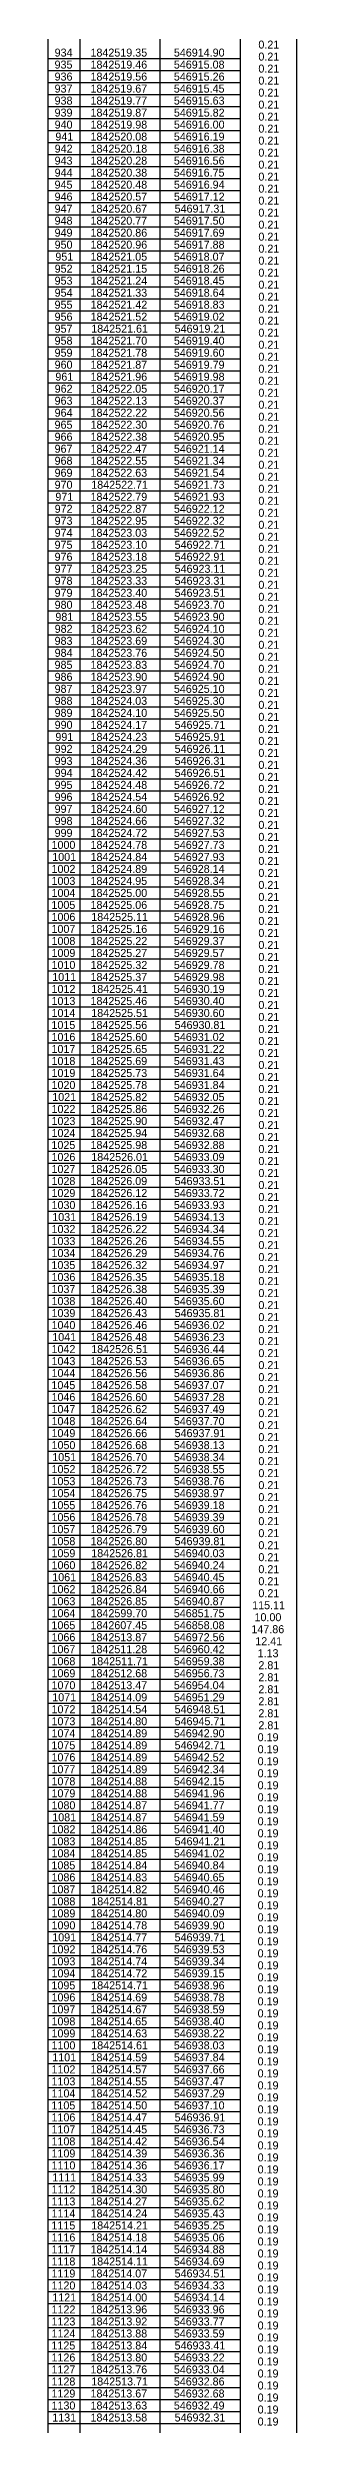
# Model space of a CAD drawing. Extents: x 542197 to 550482, y 1822129 to 1845893.
# Drawn here: x 550405 to 550482, y 1835499 to 1836241 of the extents above; entities that cross this region are included whole.
import ezdxf

# ---------------------------------------------------------------- set-up
doc = ezdxf.new("R2010")
doc.units = 0
doc.layers.add('Level 63', color=7, linetype='Continuous')

msp = doc.modelspace()

# ---------------------------------------------------------------- linework, layer by layer
at = {"layer": 'Level 63'}
for p, q in [((550404.92, 1839752.03), (550404.92, 1823712.98)), ((550482.42, 1839752.03), (550482.42, 1823712.98)), ((550414.92, 1839748.08), (550414.92, 1823712.98)), ((550439.92, 1839744.23), (550439.92, 1823712.98)), ((550464.92, 1839748.08), (550464.92, 1823712.98)), ((550404.92, 1836237.98), (550464.92, 1836237.98)), ((550404.92, 1836234.23), (550464.92, 1836234.23)), ((550404.92, 1836230.48), (550464.92, 1836230.48)), ((550404.92, 1836226.73), (550464.92, 1836226.73)), ((550404.92, 1836222.98), (550464.92, 1836222.98)), ((550404.92, 1836219.23), (550464.92, 1836219.23)), ((550404.92, 1836215.48), (550464.92, 1836215.48)), ((550404.92, 1836211.73), (550464.92, 1836211.73)), ((550404.92, 1836207.98), (550464.92, 1836207.98)), ((550404.92, 1836204.23), (550464.92, 1836204.23)), ((550404.92, 1836200.48), (550464.92, 1836200.48)), ((550404.92, 1836196.73), (550464.92, 1836196.73)), ((550404.92, 1836192.98), (550464.92, 1836192.98)), ((550404.92, 1836189.23), (550464.92, 1836189.23)), ((550404.92, 1836185.48), (550464.92, 1836185.48)), ((550404.92, 1836181.73), (550464.92, 1836181.73)), ((550404.92, 1836177.98), (550464.92, 1836177.98)), ((550404.92, 1836174.23), (550464.92, 1836174.23)), ((550404.92, 1836170.48), (550464.92, 1836170.48)), ((550404.92, 1836166.73), (550464.92, 1836166.73)), ((550404.92, 1836162.98), (550464.92, 1836162.98)), ((550404.92, 1836159.23), (550464.92, 1836159.23)), ((550404.92, 1836155.48), (550464.92, 1836155.48)), ((550404.92, 1836151.73), (550464.92, 1836151.73)), ((550404.92, 1836147.98), (550464.92, 1836147.98)), ((550404.92, 1836144.23), (550464.92, 1836144.23)), ((550404.92, 1836140.48), (550464.92, 1836140.48)), ((550404.92, 1836136.73), (550464.92, 1836136.73)), ((550404.92, 1836132.98), (550464.92, 1836132.98)), ((550404.92, 1836129.23), (550464.92, 1836129.23)), ((550404.92, 1836125.48), (550464.92, 1836125.48)), ((550404.92, 1836121.73), (550464.92, 1836121.73)), ((550404.92, 1836117.98), (550464.92, 1836117.98)), ((550404.92, 1836114.23), (550464.92, 1836114.23)), ((550404.92, 1836110.48), (550464.92, 1836110.48)), ((550404.92, 1836106.73), (550464.92, 1836106.73)), ((550404.92, 1836102.98), (550464.92, 1836102.98)), ((550404.92, 1836099.23), (550464.92, 1836099.23)), ((550404.92, 1836095.48), (550464.92, 1836095.48)), ((550404.92, 1836091.73), (550464.92, 1836091.73)), ((550404.92, 1836087.98), (550464.92, 1836087.98)), ((550404.92, 1836084.23), (550464.92, 1836084.23)), ((550404.92, 1836080.48), (550464.92, 1836080.48)), ((550404.92, 1836076.73), (550464.92, 1836076.73)), ((550404.92, 1836072.98), (550464.92, 1836072.98)), ((550404.92, 1836069.23), (550464.92, 1836069.23)), ((550404.92, 1836065.48), (550464.92, 1836065.48)), ((550404.92, 1836061.73), (550464.92, 1836061.73)), ((550404.92, 1836057.98), (550464.92, 1836057.98)), ((550404.92, 1836054.23), (550464.92, 1836054.23)), ((550404.92, 1836050.48), (550464.92, 1836050.48)), ((550404.92, 1836046.73), (550464.92, 1836046.73)), ((550404.92, 1836042.98), (550464.92, 1836042.98)), ((550404.92, 1836039.23), (550464.92, 1836039.23)), ((550404.92, 1836035.48), (550464.92, 1836035.48)), ((550404.92, 1836031.73), (550464.92, 1836031.73)), ((550404.92, 1836027.98), (550464.92, 1836027.98)), ((550404.92, 1836024.23), (550464.92, 1836024.23)), ((550404.92, 1836020.48), (550464.92, 1836020.48)), ((550404.92, 1836016.73), (550464.92, 1836016.73)), ((550404.92, 1836012.98), (550464.92, 1836012.98)), ((550404.92, 1836009.23), (550464.92, 1836009.23)), ((550404.92, 1836005.48), (550464.92, 1836005.48)), ((550404.92, 1836001.73), (550464.92, 1836001.73)), ((550404.92, 1835997.98), (550464.92, 1835997.98)), ((550404.92, 1835994.23), (550464.92, 1835994.23)), ((550404.92, 1835990.48), (550464.92, 1835990.48)), ((550404.92, 1835986.73), (550464.92, 1835986.73)), ((550404.92, 1835982.98), (550464.92, 1835982.98)), ((550404.92, 1835979.23), (550464.92, 1835979.23)), ((550404.92, 1835975.48), (550464.92, 1835975.48)), ((550404.92, 1835971.73), (550464.92, 1835971.73)), ((550404.92, 1835967.98), (550464.92, 1835967.98)), ((550404.92, 1835964.23), (550464.92, 1835964.23)), ((550404.92, 1835960.48), (550464.92, 1835960.48)), ((550404.92, 1835956.73), (550464.92, 1835956.73)), ((550404.92, 1835952.98), (550464.92, 1835952.98)), ((550404.92, 1835949.23), (550464.92, 1835949.23)), ((550404.92, 1835945.48), (550464.92, 1835945.48)), ((550404.92, 1835941.73), (550464.92, 1835941.73)), ((550404.92, 1835937.98), (550464.92, 1835937.98)), ((550404.92, 1835934.23), (550464.92, 1835934.23)), ((550404.92, 1835930.48), (550464.92, 1835930.48)), ((550404.92, 1835926.73), (550464.92, 1835926.73)), ((550404.92, 1835922.98), (550464.92, 1835922.98)), ((550404.92, 1835919.23), (550464.92, 1835919.23)), ((550404.92, 1835915.48), (550464.92, 1835915.48)), ((550404.92, 1835911.73), (550464.92, 1835911.73)), ((550404.92, 1835907.98), (550464.92, 1835907.98)), ((550404.92, 1835904.23), (550464.92, 1835904.23)), ((550404.92, 1835900.48), (550464.92, 1835900.48)), ((550404.92, 1835896.73), (550464.92, 1835896.73)), ((550404.92, 1835892.98), (550464.92, 1835892.98)), ((550404.92, 1835889.23), (550464.92, 1835889.23)), ((550404.92, 1835885.48), (550464.92, 1835885.48)), ((550404.92, 1835881.73), (550464.92, 1835881.73)), ((550404.92, 1835877.98), (550464.92, 1835877.98)), ((550404.92, 1835874.23), (550464.92, 1835874.23)), ((550404.92, 1835870.48), (550464.92, 1835870.48)), ((550404.92, 1835866.73), (550464.92, 1835866.73)), ((550404.92, 1835862.98), (550464.92, 1835862.98)), ((550404.92, 1835859.23), (550464.92, 1835859.23)), ((550404.92, 1835855.48), (550464.92, 1835855.48)), ((550404.92, 1835851.73), (550464.92, 1835851.73)), ((550404.92, 1835847.98), (550464.92, 1835847.98)), ((550404.92, 1835844.23), (550464.92, 1835844.23)), ((550404.92, 1835840.48), (550464.92, 1835840.48)), ((550404.92, 1835836.73), (550464.92, 1835836.73)), ((550404.92, 1835832.98), (550464.92, 1835832.98)), ((550404.92, 1835829.23), (550464.92, 1835829.23)), ((550404.92, 1835825.48), (550464.92, 1835825.48)), ((550404.92, 1835821.73), (550464.92, 1835821.73)), ((550404.92, 1835817.98), (550464.92, 1835817.98)), ((550404.92, 1835814.23), (550464.92, 1835814.23)), ((550404.92, 1835810.48), (550464.92, 1835810.48)), ((550404.92, 1835806.73), (550464.92, 1835806.73)), ((550404.92, 1835802.98), (550464.92, 1835802.98)), ((550404.92, 1835799.23), (550464.92, 1835799.23)), ((550404.92, 1835795.48), (550464.92, 1835795.48)), ((550404.92, 1835791.73), (550464.92, 1835791.73)), ((550404.92, 1835787.98), (550464.92, 1835787.98)), ((550404.92, 1835784.23), (550464.92, 1835784.23)), ((550404.92, 1835780.48), (550464.92, 1835780.48)), ((550404.92, 1835776.73), (550464.92, 1835776.73)), ((550404.92, 1835772.98), (550464.92, 1835772.98)), ((550404.92, 1835769.23), (550464.92, 1835769.23)), ((550404.92, 1835765.48), (550464.92, 1835765.48)), ((550404.92, 1835761.73), (550464.92, 1835761.73)), ((550404.92, 1835757.98), (550464.92, 1835757.98)), ((550404.92, 1835754.23), (550464.92, 1835754.23)), ((550404.92, 1835750.48), (550464.92, 1835750.48)), ((550404.92, 1835746.73), (550464.92, 1835746.73)), ((550404.92, 1835742.98), (550464.92, 1835742.98)), ((550404.92, 1835739.23), (550464.92, 1835739.23)), ((550404.92, 1835735.48), (550464.92, 1835735.48)), ((550404.92, 1835731.73), (550464.92, 1835731.73)), ((550404.92, 1835727.98), (550464.92, 1835727.98)), ((550404.92, 1835724.23), (550464.92, 1835724.23)), ((550404.92, 1835720.48), (550464.92, 1835720.48)), ((550404.92, 1835716.73), (550464.92, 1835716.73)), ((550404.92, 1835712.98), (550464.92, 1835712.98)), ((550404.92, 1835709.23), (550464.92, 1835709.23)), ((550404.92, 1835705.48), (550464.92, 1835705.48)), ((550404.92, 1835701.73), (550464.92, 1835701.73)), ((550404.92, 1835697.98), (550464.92, 1835697.98)), ((550404.92, 1835694.23), (550464.92, 1835694.23)), ((550404.92, 1835690.48), (550464.92, 1835690.48)), ((550404.92, 1835686.73), (550464.92, 1835686.73)), ((550404.92, 1835682.98), (550464.92, 1835682.98)), ((550404.92, 1835679.23), (550464.92, 1835679.23)), ((550404.92, 1835675.48), (550464.92, 1835675.48)), ((550404.92, 1835671.73), (550464.92, 1835671.73)), ((550404.92, 1835667.98), (550464.92, 1835667.98)), ((550404.92, 1835664.23), (550464.92, 1835664.23)), ((550404.92, 1835660.48), (550464.92, 1835660.48)), ((550404.92, 1835656.73), (550464.92, 1835656.73)), ((550404.92, 1835652.98), (550464.92, 1835652.98)), ((550404.92, 1835649.23), (550464.92, 1835649.23)), ((550404.92, 1835645.48), (550464.92, 1835645.48)), ((550404.92, 1835641.73), (550464.92, 1835641.73)), ((550404.92, 1835637.98), (550464.92, 1835637.98)), ((550404.92, 1835634.23), (550464.92, 1835634.23)), ((550404.92, 1835630.48), (550464.92, 1835630.48)), ((550404.92, 1835626.73), (550464.92, 1835626.73)), ((550404.92, 1835622.98), (550464.92, 1835622.98)), ((550404.92, 1835619.23), (550464.92, 1835619.23)), ((550404.92, 1835615.48), (550464.92, 1835615.48)), ((550404.92, 1835611.73), (550464.92, 1835611.73)), ((550404.92, 1835607.98), (550464.92, 1835607.98)), ((550404.92, 1835604.23), (550464.92, 1835604.23)), ((550404.92, 1835600.48), (550464.92, 1835600.48)), ((550404.92, 1835596.73), (550464.92, 1835596.73)), ((550404.92, 1835592.98), (550464.92, 1835592.98)), ((550404.92, 1835589.23), (550464.92, 1835589.23)), ((550404.92, 1835585.48), (550464.92, 1835585.48)), ((550404.92, 1835581.73), (550464.92, 1835581.73)), ((550404.92, 1835577.98), (550464.92, 1835577.98)), ((550404.92, 1835574.23), (550464.92, 1835574.23)), ((550404.92, 1835570.48), (550464.92, 1835570.48)), ((550404.92, 1835566.73), (550464.92, 1835566.73)), ((550404.92, 1835562.98), (550464.92, 1835562.98)), ((550404.92, 1835559.23), (550464.92, 1835559.23)), ((550404.92, 1835555.48), (550464.92, 1835555.48)), ((550404.92, 1835551.73), (550464.92, 1835551.73)), ((550404.92, 1835547.98), (550464.92, 1835547.98)), ((550404.92, 1835544.23), (550464.92, 1835544.23)), ((550404.92, 1835540.48), (550464.92, 1835540.48)), ((550404.92, 1835536.73), (550464.92, 1835536.73)), ((550404.92, 1835532.98), (550464.92, 1835532.98)), ((550404.92, 1835529.23), (550464.92, 1835529.23)), ((550404.92, 1835525.48), (550464.92, 1835525.48)), ((550404.92, 1835521.73), (550464.92, 1835521.73)), ((550404.92, 1835517.98), (550464.92, 1835517.98)), ((550404.92, 1835514.23), (550464.92, 1835514.23)), ((550404.92, 1835510.48), (550464.92, 1835510.48)), ((550404.92, 1835506.73), (550464.92, 1835506.73)), ((550404.92, 1835502.98), (550464.92, 1835502.98)), ((550404.92, 1835499.23), (550464.92, 1835499.23))]:
    msp.add_line(p, q, dxfattribs=at)

# ---------------------------------------------------------------- texts
for s, p in [('934', (550407.09, 1836238.61)), ('1842519.35', (550418.26, 1836238.61)), ('546914.90', (550444.25, 1836238.61)), ('0.21', (550470.59, 1836241.11)), ('0.21', (550470.59, 1836237.36)), ('935', (550407.07, 1836234.86)), ('936', (550407.08, 1836231.11)), ('1842519.46', (550418.27, 1836234.86)), ('1842519.56', (550418.27, 1836231.11)), ('546915.08', (550444.24, 1836234.86)), ('546915.26', (550444.24, 1836231.11)), ('0.21', (550470.59, 1836233.61)), ('0.21', (550470.59, 1836229.86)), ('937', (550407.08, 1836227.36)), ('938', (550407.08, 1836223.61)), ('1842519.67', (550418.27, 1836227.36)), ('1842519.77', (550418.27, 1836223.61)), ('546915.45', (550444.23, 1836227.36)), ('546915.63', (550444.24, 1836223.61)), ('0.21', (550470.59, 1836226.11)), ('0.21', (550470.59, 1836222.36)), ('939', (550407.08, 1836219.86)), ('940', (550407.09, 1836216.11)), ('1842519.98', (550418.27, 1836216.11)), ('1842519.87', (550418.27, 1836219.86)), ('546916.00', (550444.25, 1836216.11)), ('546915.82', (550444.26, 1836219.86)), ('0.21', (550470.59, 1836218.61)), ('0.21', (550470.59, 1836214.86)), ('942', (550407.1, 1836208.61)), ('941', (550407.32, 1836212.36)), ('1842520.08', (550418.27, 1836212.36)), ('1842520.18', (550418.27, 1836208.61)), ('546916.19', (550444.24, 1836212.36)), ('546916.38', (550444.24, 1836208.61)), ('0.21', (550470.59, 1836211.11)), ('943', (550407.08, 1836204.86)), ('944', (550407.09, 1836201.11)), ('1842520.28', (550418.27, 1836204.86)), ('1842520.38', (550418.27, 1836201.11)), ('546916.75', (550444.23, 1836201.11)), ('546916.56', (550444.24, 1836204.86)), ('0.21', (550470.59, 1836207.36)), ('0.21', (550470.59, 1836203.61)), ('945', (550407.07, 1836197.36)), ('946', (550407.08, 1836193.61)), ('1842520.48', (550418.27, 1836197.36)), ('1842520.57', (550418.27, 1836193.61)), ('546916.94', (550444.25, 1836197.36)), ('546917.12', (550444.26, 1836193.61)), ('0.21', (550470.59, 1836199.86)), ('0.21', (550470.59, 1836196.11)), ('947', (550407.08, 1836189.86)), ('948', (550407.08, 1836186.11)), ('1842520.67', (550418.27, 1836189.86)), ('1842520.77', (550418.27, 1836186.11)), ('546917.50', (550444.25, 1836186.11)), ('546917.31', (550444.48, 1836189.86)), ('0.21', (550470.59, 1836192.36)), ('0.21', (550470.59, 1836188.61)), ('949', (550407.08, 1836182.36)), ('950', (550407.09, 1836178.61)), ('1842520.86', (550418.27, 1836182.36)), ('1842520.96', (550418.27, 1836178.61)), ('546917.69', (550444.24, 1836182.36)), ('546917.88', (550444.24, 1836178.61)), ('0.21', (550470.59, 1836184.86)), ('0.21', (550470.59, 1836181.11)), ('952', (550407.1, 1836171.11)), ('951', (550407.32, 1836174.86)), ('1842521.05', (550418.26, 1836174.86)), ('1842521.15', (550418.26, 1836171.11)), ('546918.07', (550444.24, 1836174.86)), ('546918.26', (550444.24, 1836171.11)), ('0.21', (550470.59, 1836177.36)), ('0.21', (550470.59, 1836173.61)), ('953', (550407.08, 1836167.36)), ('954', (550407.09, 1836163.61)), ('1842521.24', (550418.28, 1836167.36)), ('1842521.33', (550418.27, 1836163.61)), ('546918.45', (550444.23, 1836167.36)), ('546918.64', (550444.25, 1836163.61)), ('0.21', (550470.59, 1836169.86)), ('0.21', (550470.59, 1836166.11)), ('955', (550407.07, 1836159.86)), ('956', (550407.08, 1836156.11)), ('1842521.42', (550418.29, 1836159.86)), ('1842521.52', (550418.29, 1836156.11)), ('546918.83', (550444.24, 1836159.86)), ('546919.02', (550444.26, 1836156.11)), ('0.21', (550470.59, 1836162.36)), ('0.21', (550470.59, 1836158.61)), ('957', (550407.08, 1836152.36)), ('958', (550407.08, 1836148.61)), ('1842521.70', (550418.28, 1836148.61)), ('1842521.61', (550418.51, 1836152.36)), ('546919.40', (550444.25, 1836148.61)), ('546919.21', (550444.48, 1836152.36)), ('0.21', (550470.59, 1836154.86)), ('0.21', (550470.59, 1836151.11)), ('959', (550407.08, 1836144.86)), ('960', (550407.09, 1836141.11)), ('1842521.78', (550418.27, 1836144.86)), ('1842521.87', (550418.27, 1836141.11)), ('546919.79', (550444.24, 1836141.11)), ('546919.60', (550444.25, 1836144.86)), ('0.21', (550470.59, 1836147.36)), ('0.21', (550470.59, 1836143.61)), ('962', (550407.1, 1836133.61)), ('961', (550407.32, 1836137.36)), ('1842522.05', (550418.26, 1836133.61)), ('1842521.96', (550418.27, 1836137.36)), ('546919.98', (550444.24, 1836137.36)), ('546920.17', (550444.24, 1836133.61)), ('0.21', (550470.59, 1836139.86)), ('0.21', (550470.59, 1836136.11)), ('963', (550407.08, 1836129.86)), ('964', (550407.09, 1836126.11)), ('1842522.13', (550418.27, 1836129.86)), ('1842522.22', (550418.29, 1836126.11)), ('546920.37', (550444.24, 1836129.86)), ('546920.56', (550444.24, 1836126.11)), ('0.21', (550470.59, 1836132.36)), ('0.21', (550470.59, 1836128.61)), ('965', (550407.07, 1836122.36)), ('966', (550407.08, 1836118.61)), ('1842522.38', (550418.27, 1836118.61)), ('1842522.30', (550418.28, 1836122.36)), ('546920.95', (550444.23, 1836118.61)), ('546920.76', (550444.24, 1836122.36)), ('0.21', (550470.59, 1836124.86)), ('0.21', (550470.59, 1836121.11)), ('967', (550407.08, 1836114.86)), ('968', (550407.08, 1836111.11)), ('1842522.55', (550418.26, 1836111.11)), ('1842522.47', (550418.27, 1836114.86)), ('546921.14', (550444.25, 1836114.86)), ('546921.34', (550444.25, 1836111.11)), ('0.21', (550470.59, 1836117.36)), ('0.21', (550470.59, 1836113.61)), ('969', (550407.08, 1836107.36)), ('970', (550407.09, 1836103.61)), ('1842522.63', (550418.27, 1836107.36)), ('1842522.71', (550418.51, 1836103.61)), ('546921.54', (550444.25, 1836107.36)), ('546921.73', (550444.24, 1836103.61)), ('0.21', (550470.59, 1836109.86)), ('0.21', (550470.59, 1836106.11)), ('972', (550407.1, 1836096.11)), ('971', (550407.32, 1836099.86)), ('1842522.79', (550418.27, 1836099.86)), ('1842522.87', (550418.27, 1836096.11)), ('546921.93', (550444.24, 1836099.86)), ('546922.12', (550444.26, 1836096.11)), ('0.21', (550470.59, 1836102.36)), ('0.21', (550470.59, 1836098.61)), ('973', (550407.08, 1836092.36)), ('974', (550407.09, 1836088.61)), ('1842522.95', (550418.26, 1836092.36)), ('1842523.03', (550418.27, 1836088.61)), ('546922.32', (550444.26, 1836092.36)), ('546922.52', (550444.26, 1836088.61)), ('0.21', (550470.59, 1836094.86)), ('0.21', (550470.59, 1836091.11)), ('975', (550407.07, 1836084.86)), ('1842523.10', (550418.28, 1836084.86)), ('546922.71', (550444.48, 1836084.86)), ('0.21', (550470.59, 1836087.36)), ('0.21', (550470.59, 1836083.61)), ('976', (550407.08, 1836081.11)), ('977', (550407.08, 1836077.36)), ('1842523.18', (550418.27, 1836081.11)), ('1842523.25', (550418.26, 1836077.36)), ('546922.91', (550444.48, 1836081.11)), ('546923.11', (550444.48, 1836077.36)), ('0.21', (550470.59, 1836079.86)), ('0.21', (550470.59, 1836076.11)), ('978', (550407.08, 1836073.61)), ('979', (550407.08, 1836069.86)), ('1842523.33', (550418.27, 1836073.61)), ('1842523.40', (550418.28, 1836069.86)), ('546923.31', (550444.48, 1836073.61)), ('546923.51', (550444.48, 1836069.86)), ('0.21', (550470.59, 1836072.36)), ('0.21', (550470.59, 1836068.61)), ('980', (550407.09, 1836066.11)), ('981', (550407.32, 1836062.36)), ('1842523.48', (550418.27, 1836066.11)), ('1842523.55', (550418.26, 1836062.36)), ('546923.70', (550444.25, 1836066.11)), ('546923.90', (550444.25, 1836062.36)), ('0.21', (550470.59, 1836064.86)), ('0.21', (550470.59, 1836061.11)), ('983', (550407.08, 1836054.86)), ('982', (550407.1, 1836058.61)), ('1842523.69', (550418.27, 1836054.86)), ('1842523.62', (550418.29, 1836058.61)), ('546924.10', (550444.25, 1836058.61)), ('546924.30', (550444.25, 1836054.86)), ('0.21', (550470.59, 1836057.36)), ('0.21', (550470.59, 1836053.61)), ('985', (550407.07, 1836047.36)), ('984', (550407.09, 1836051.11)), ('1842523.76', (550418.27, 1836051.11)), ('1842523.83', (550418.27, 1836047.36)), ('546924.50', (550444.25, 1836051.11)), ('546924.70', (550444.25, 1836047.36)), ('0.21', (550470.59, 1836049.86)), ('0.21', (550470.59, 1836046.11)), ('986', (550407.08, 1836043.61)), ('987', (550407.08, 1836039.86)), ('1842523.90', (550418.28, 1836043.61)), ('1842523.97', (550418.27, 1836039.86)), ('546924.90', (550444.25, 1836043.61)), ('546925.10', (550444.25, 1836039.86)), ('0.21', (550470.59, 1836042.36)), ('0.21', (550470.59, 1836038.61)), ('988', (550407.08, 1836036.11)), ('989', (550407.08, 1836032.36)), ('1842524.03', (550418.27, 1836036.11)), ('1842524.10', (550418.28, 1836032.36)), ('546925.30', (550444.25, 1836036.11)), ('546925.50', (550444.25, 1836032.36)), ('0.21', (550470.59, 1836034.86)), ('0.21', (550470.59, 1836031.11)), ('990', (550407.09, 1836028.61)), ('991', (550407.32, 1836024.86)), ('1842524.17', (550418.27, 1836028.61)), ('1842524.23', (550418.27, 1836024.86)), ('546925.71', (550444.48, 1836028.61)), ('546925.91', (550444.48, 1836024.86)), ('0.21', (550470.59, 1836027.36)), ('0.21', (550470.59, 1836023.61)), ('993', (550407.08, 1836017.36)), ('992', (550407.1, 1836021.11)), ('1842524.29', (550418.27, 1836021.11)), ('1842524.36', (550418.27, 1836017.36)), ('546926.11', (550444.48, 1836021.11)), ('546926.31', (550444.48, 1836017.36)), ('0.21', (550470.59, 1836019.86)), ('0.21', (550470.59, 1836016.11)), ('995', (550407.07, 1836009.86)), ('994', (550407.09, 1836013.61)), ('1842524.48', (550418.27, 1836009.86)), ('1842524.42', (550418.29, 1836013.61)), ('546926.72', (550444.26, 1836009.86)), ('546926.51', (550444.48, 1836013.61)), ('0.21', (550470.59, 1836012.36)), ('0.21', (550470.59, 1836008.61)), ('996', (550407.08, 1836006.11)), ('997', (550407.08, 1836002.36)), ('1842524.54', (550418.28, 1836006.11)), ('1842524.60', (550418.28, 1836002.36)), ('546926.92', (550444.26, 1836006.11)), ('546927.12', (550444.26, 1836002.36)), ('0.21', (550470.59, 1836004.86)), ('0.21', (550470.59, 1836001.11)), ('998', (550407.08, 1835998.61)), ('999', (550407.08, 1835994.86)), ('1842524.66', (550418.27, 1835998.61)), ('1842524.72', (550418.29, 1835994.86)), ('546927.53', (550444.24, 1835994.86)), ('546927.32', (550444.26, 1835998.61)), ('0.21', (550470.59, 1835997.36)), ('0.21', (550470.59, 1835993.61)), ('1000', (550406.12, 1835991.11)), ('1001', (550406.35, 1835987.36)), ('1842524.78', (550418.27, 1835991.11)), ('1842524.84', (550418.28, 1835987.36)), ('546927.73', (550444.24, 1835991.11)), ('546927.93', (550444.24, 1835987.36)), ('0.21', (550470.59, 1835989.86)), ('0.21', (550470.59, 1835986.11)), ('1003', (550406.11, 1835979.86)), ('1002', (550406.12, 1835983.61)), ('1842524.89', (550418.27, 1835983.61)), ('1842524.95', (550418.26, 1835979.86)), ('546928.14', (550444.25, 1835983.61)), ('546928.34', (550444.25, 1835979.86)), ('0.21', (550470.59, 1835982.36)), ('0.21', (550470.59, 1835978.61)), ('1005', (550406.1, 1835972.36)), ('1004', (550406.12, 1835976.11)), ('1842525.00', (550418.28, 1835976.11)), ('1842525.06', (550418.27, 1835972.36)), ('546928.55', (550444.23, 1835976.11)), ('546928.75', (550444.23, 1835972.36)), ('0.21', (550470.59, 1835974.86)), ('0.21', (550470.59, 1835971.11)), ('1006', (550406.11, 1835968.61)), ('1007', (550406.11, 1835964.86)), ('1842525.16', (550418.27, 1835964.86)), ('1842525.11', (550418.51, 1835968.61)), ('546928.96', (550444.24, 1835968.61)), ('546929.16', (550444.24, 1835964.86)), ('0.21', (550470.59, 1835967.36)), ('0.21', (550470.59, 1835963.61)), ('1008', (550406.11, 1835961.11)), ('1009', (550406.11, 1835957.36)), ('1842525.27', (550418.27, 1835957.36)), ('1842525.22', (550418.29, 1835961.11)), ('546929.37', (550444.24, 1835961.11)), ('546929.57', (550444.24, 1835957.36)), ('0.21', (550470.59, 1835959.86)), ('0.21', (550470.59, 1835956.11)), ('1010', (550406.12, 1835953.61)), ('1011', (550406.35, 1835949.86)), ('1842525.37', (550418.27, 1835949.86)), ('1842525.32', (550418.29, 1835953.61)), ('546929.78', (550444.24, 1835953.61)), ('546929.98', (550444.24, 1835949.86)), ('0.21', (550470.59, 1835952.36)), ('0.21', (550470.59, 1835948.61)), ('1013', (550406.11, 1835942.36)), ('1012', (550406.12, 1835946.11)), ('1842525.46', (550418.27, 1835942.36)), ('1842525.41', (550418.51, 1835946.11)), ('546930.19', (550444.24, 1835946.11)), ('546930.40', (550444.25, 1835942.36)), ('0.21', (550470.59, 1835944.86)), ('0.21', (550470.59, 1835941.11)), ('1015', (550406.1, 1835934.86)), ('1014', (550406.12, 1835938.61)), ('1842525.56', (550418.27, 1835934.86)), ('1842525.51', (550418.51, 1835938.61)), ('546930.60', (550444.25, 1835938.61)), ('546930.81', (550444.48, 1835934.86)), ('0.21', (550470.59, 1835937.36)), ('0.21', (550470.59, 1835933.61)), ('1016', (550406.11, 1835931.11)), ('1017', (550406.11, 1835927.36)), ('1842525.65', (550418.26, 1835927.36)), ('1842525.60', (550418.28, 1835931.11)), ('546931.02', (550444.26, 1835931.11)), ('546931.22', (550444.26, 1835927.36)), ('0.21', (550470.59, 1835929.86)), ('0.21', (550470.59, 1835926.11)), ('1018', (550406.11, 1835923.61)), ('1019', (550406.11, 1835919.86)), ('1842525.69', (550418.27, 1835923.61)), ('1842525.73', (550418.27, 1835919.86)), ('546931.43', (550444.24, 1835923.61)), ('546931.64', (550444.25, 1835919.86)), ('0.21', (550470.59, 1835922.36)), ('0.21', (550470.59, 1835918.61)), ('1020', (550406.12, 1835916.11)), ('1021', (550406.35, 1835912.36)), ('1842525.78', (550418.27, 1835916.11)), ('1842525.82', (550418.29, 1835912.36)), ('546932.05', (550444.23, 1835912.36)), ('546931.84', (550444.25, 1835916.11)), ('0.21', (550470.59, 1835914.86)), ('0.21', (550470.59, 1835911.11)), ('1023', (550406.11, 1835904.86)), ('1022', (550406.12, 1835908.61)), ('1842525.86', (550418.27, 1835908.61)), ('1842525.90', (550418.28, 1835904.86)), ('546932.26', (550444.24, 1835908.61)), ('546932.47', (550444.24, 1835904.86)), ('0.21', (550470.59, 1835907.36)), ('0.21', (550470.59, 1835903.61)), ('1025', (550406.1, 1835897.36)), ('1024', (550406.12, 1835901.11)), ('1842525.98', (550418.27, 1835897.36)), ('1842525.94', (550418.28, 1835901.11)), ('546932.68', (550444.24, 1835901.11)), ('546932.88', (550444.24, 1835897.36)), ('0.21', (550470.59, 1835899.86)), ('0.21', (550470.59, 1835896.11)), ('1026', (550406.11, 1835893.61)), ('1027', (550406.11, 1835889.86)), ('1842526.05', (550418.26, 1835889.86)), ('1842526.01', (550418.51, 1835893.61)), ('546933.09', (550444.24, 1835893.61)), ('546933.30', (550444.25, 1835889.86)), ('0.21', (550470.59, 1835892.36)), ('0.21', (550470.59, 1835888.61)), ('1028', (550406.11, 1835886.11)), ('1029', (550406.11, 1835882.36)), ('1842526.09', (550418.27, 1835886.11)), ('1842526.12', (550418.29, 1835882.36)), ('546933.72', (550444.26, 1835882.36)), ('546933.51', (550444.48, 1835886.11)), ('0.21', (550470.59, 1835884.86)), ('0.21', (550470.59, 1835881.11)), ('1030', (550406.12, 1835878.61)), ('1031', (550406.35, 1835874.86)), ('1842526.19', (550418.27, 1835874.86)), ('1842526.16', (550418.27, 1835878.61)), ('546933.93', (550444.24, 1835878.61)), ('546934.13', (550444.24, 1835874.86)), ('0.21', (550470.59, 1835877.36)), ('0.21', (550470.59, 1835873.61)), ('1033', (550406.11, 1835867.36)), ('1032', (550406.12, 1835871.11)), ('1842526.26', (550418.27, 1835867.36)), ('1842526.22', (550418.29, 1835871.11)), ('546934.55', (550444.23, 1835867.36)), ('546934.34', (550444.25, 1835871.11)), ('0.21', (550470.59, 1835869.86)), ('0.21', (550470.59, 1835866.11)), ('1035', (550406.1, 1835859.86)), ('1034', (550406.12, 1835863.61)), ('1842526.29', (550418.27, 1835863.61)), ('1842526.32', (550418.29, 1835859.86)), ('546934.76', (550444.24, 1835863.61)), ('546934.97', (550444.24, 1835859.86)), ('0.21', (550470.59, 1835862.36)), ('0.21', (550470.59, 1835858.61)), ('1036', (550406.11, 1835856.11)), ('1037', (550406.11, 1835852.36)), ('1842526.35', (550418.26, 1835856.11)), ('1842526.38', (550418.27, 1835852.36)), ('546935.18', (550444.24, 1835856.11)), ('546935.39', (550444.24, 1835852.36)), ('0.21', (550470.59, 1835854.86)), ('0.21', (550470.59, 1835851.11)), ('1038', (550406.11, 1835848.61)), ('1039', (550406.11, 1835844.86)), ('1842526.40', (550418.28, 1835848.61)), ('1842526.43', (550418.27, 1835844.86)), ('546935.60', (550444.25, 1835848.61)), ('546935.81', (550444.48, 1835844.86)), ('0.21', (550470.59, 1835847.36)), ('0.21', (550470.59, 1835843.61)), ('1040', (550406.12, 1835841.11)), ('1041', (550406.35, 1835837.36)), ('1842526.48', (550418.27, 1835837.36)), ('1842526.46', (550418.27, 1835841.11)), ('546936.23', (550444.24, 1835837.36)), ('546936.02', (550444.26, 1835841.11)), ('0.21', (550470.59, 1835839.86)), ('1043', (550406.11, 1835829.86)), ('1042', (550406.12, 1835833.61)), ('1842526.53', (550418.27, 1835829.86)), ('1842526.51', (550418.51, 1835833.61)), ('546936.65', (550444.23, 1835829.86)), ('546936.44', (550444.25, 1835833.61)), ('0.21', (550470.59, 1835836.11)), ('0.21', (550470.59, 1835832.36)), ('1045', (550406.1, 1835822.36)), ('1044', (550406.12, 1835826.11)), ('1842526.58', (550418.27, 1835822.36)), ('1842526.56', (550418.27, 1835826.11)), ('546936.86', (550444.24, 1835826.11)), ('546937.07', (550444.24, 1835822.36)), ('0.21', (550470.59, 1835828.61)), ('0.21', (550470.59, 1835824.86)), ('1046', (550406.11, 1835818.61)), ('1047', (550406.11, 1835814.86)), ('1842526.60', (550418.28, 1835818.61)), ('1842526.62', (550418.29, 1835814.86)), ('546937.28', (550444.24, 1835818.61)), ('546937.49', (550444.24, 1835814.86)), ('0.21', (550470.59, 1835821.11)), ('0.21', (550470.59, 1835817.36)), ('1048', (550406.11, 1835811.11)), ('1049', (550406.11, 1835807.36)), ('1842526.64', (550418.28, 1835811.11)), ('1842526.66', (550418.27, 1835807.36)), ('546937.70', (550444.25, 1835811.11)), ('546937.91', (550444.48, 1835807.36)), ('0.21', (550470.59, 1835813.61)), ('0.21', (550470.59, 1835809.86)), ('1050', (550406.12, 1835803.61)), ('1051', (550406.35, 1835799.86)), ('1842526.68', (550418.27, 1835803.61)), ('1842526.70', (550418.28, 1835799.86)), ('546938.13', (550444.24, 1835803.61)), ('546938.34', (550444.25, 1835799.86)), ('0.21', (550470.59, 1835806.11)), ('0.21', (550470.59, 1835802.36)), ('1053', (550406.11, 1835792.36)), ('1052', (550406.12, 1835796.11)), ('1842526.73', (550418.27, 1835792.36)), ('1842526.72', (550418.29, 1835796.11)), ('546938.55', (550444.23, 1835796.11)), ('546938.76', (550444.24, 1835792.36)), ('0.21', (550470.59, 1835798.61)), ('0.21', (550470.59, 1835794.86)), ('1055', (550406.1, 1835784.86)), ('1054', (550406.12, 1835788.61)), ('1842526.75', (550418.26, 1835788.61)), ('1842526.76', (550418.27, 1835784.86)), ('546939.18', (550444.24, 1835784.86)), ('546938.97', (550444.24, 1835788.61)), ('0.21', (550470.59, 1835791.11)), ('0.21', (550470.59, 1835787.36)), ('1056', (550406.11, 1835781.11)), ('1057', (550406.11, 1835777.36)), ('1842526.78', (550418.27, 1835781.11)), ('1842526.79', (550418.27, 1835777.36)), ('546939.39', (550444.24, 1835781.11)), ('546939.60', (550444.25, 1835777.36)), ('0.21', (550470.59, 1835783.61)), ('0.21', (550470.59, 1835779.86)), ('1058', (550406.11, 1835773.61)), ('1059', (550406.11, 1835769.86)), ('1842526.80', (550418.28, 1835773.61)), ('1842526.81', (550418.51, 1835769.86)), ('546940.03', (550444.24, 1835769.86)), ('546939.81', (550444.48, 1835773.61)), ('0.21', (550470.59, 1835776.11)), ('0.21', (550470.59, 1835772.36)), ('1060', (550406.12, 1835766.11)), ('1061', (550406.35, 1835762.36)), ('1842526.83', (550418.27, 1835762.36)), ('1842526.82', (550418.29, 1835766.11)), ('546940.45', (550444.23, 1835762.36)), ('546940.24', (550444.25, 1835766.11)), ('0.21', (550470.59, 1835768.61)), ('0.21', (550470.59, 1835764.86)), ('1063', (550406.11, 1835754.86)), ('1062', (550406.12, 1835758.61)), ('1842526.85', (550418.26, 1835754.86)), ('1842526.84', (550418.28, 1835758.61)), ('546940.66', (550444.24, 1835758.61)), ('546940.87', (550444.24, 1835754.86)), ('0.21', (550470.59, 1835761.11)), ('0.21', (550470.59, 1835757.36)), ('1065', (550406.1, 1835747.36)), ('1064', (550406.12, 1835751.11)), ('1842607.45', (550418.26, 1835747.36)), ('1842599.70', (550418.28, 1835751.11)), ('546851.75', (550444.23, 1835751.11)), ('546858.08', (550444.24, 1835747.36)), ('115.11', (550468.65, 1835753.61)), ('10.00', (550469.38, 1835749.86)), ('1066', (550406.11, 1835743.61)), ('1067', (550406.11, 1835739.86)), ('1842511.28', (550418.27, 1835739.86)), ('1842513.87', (550418.27, 1835743.61)), ('546972.56', (550444.24, 1835743.61)), ('546960.42', (550444.26, 1835739.86)), ('147.86', (550468.41, 1835746.11)), ('12.41', (550469.62, 1835742.36)), ('1068', (550406.11, 1835736.11)), ('1069', (550406.11, 1835732.36)), ('1842512.68', (550418.27, 1835732.36)), ('1842511.71', (550418.51, 1835736.11)), ('546959.38', (550444.24, 1835736.11)), ('546956.73', (550444.24, 1835732.36)), ('1.13', (550470.35, 1835738.61)), ('2.81', (550470.59, 1835734.86)), ('1070', (550406.12, 1835728.61)), ('1071', (550406.35, 1835724.86)), ('1842514.09', (550418.27, 1835724.86)), ('1842513.47', (550418.27, 1835728.61)), ('546951.29', (550444.24, 1835724.86)), ('546954.04', (550444.25, 1835728.61)), ('2.81', (550470.59, 1835731.11)), ('2.81', (550470.59, 1835727.36)), ('1073', (550406.11, 1835717.36)), ('1072', (550406.12, 1835721.11)), ('1842514.54', (550418.28, 1835721.11)), ('1842514.80', (550418.28, 1835717.36)), ('546948.51', (550444.48, 1835721.11)), ('546945.71', (550444.48, 1835717.36)), ('2.81', (550470.59, 1835723.61)), ('2.81', (550470.59, 1835719.86)), ('1074', (550406.12, 1835713.61)), ('1842514.89', (550418.27, 1835713.61)), ('546942.90', (550444.25, 1835713.61)), ('0.19', (550470.35, 1835712.36)), ('2.81', (550470.59, 1835716.11)), ('1075', (550406.1, 1835709.86)), ('1076', (550406.11, 1835706.11)), ('1842514.89', (550418.27, 1835709.86)), ('1842514.89', (550418.27, 1835706.11)), ('546942.52', (550444.26, 1835706.11)), ('546942.71', (550444.48, 1835709.86)), ('0.19', (550470.35, 1835708.61)), ('0.19', (550470.35, 1835704.86)), ('1078', (550406.11, 1835698.61)), ('1077', (550406.11, 1835702.36)), ('1842514.89', (550418.27, 1835702.36)), ('1842514.88', (550418.27, 1835698.61)), ('546942.15', (550444.23, 1835698.61)), ('546942.34', (550444.25, 1835702.36)), ('0.19', (550470.35, 1835701.11)), ('0.19', (550470.35, 1835697.36)), ('1079', (550406.11, 1835694.86)), ('1080', (550406.12, 1835691.11)), ('1842514.88', (550418.27, 1835694.86)), ('1842514.87', (550418.27, 1835691.11)), ('546941.96', (550444.24, 1835694.86)), ('546941.77', (550444.24, 1835691.11)), ('0.19', (550470.35, 1835693.61)), ('0.19', (550470.35, 1835689.86)), ('1082', (550406.12, 1835683.61)), ('1081', (550406.35, 1835687.36)), ('1842514.87', (550418.27, 1835687.36)), ('1842514.86', (550418.27, 1835683.61)), ('546941.59', (550444.24, 1835687.36)), ('546941.40', (550444.25, 1835683.61)), ('0.19', (550470.35, 1835686.11)), ('0.19', (550470.35, 1835682.36)), ('1083', (550406.11, 1835679.86)), ('1084', (550406.12, 1835676.11)), ('1842514.85', (550418.26, 1835679.86)), ('1842514.85', (550418.26, 1835676.11)), ('546941.02', (550444.26, 1835676.11)), ('546941.21', (550444.48, 1835679.86)), ('0.19', (550470.35, 1835678.61)), ('0.19', (550470.35, 1835674.86)), ('1085', (550406.1, 1835672.36)), ('1086', (550406.11, 1835668.61)), ('1842514.84', (550418.28, 1835672.36)), ('1842514.83', (550418.27, 1835668.61)), ('546940.65', (550444.23, 1835668.61)), ('546940.84', (550444.25, 1835672.36)), ('0.19', (550470.35, 1835671.11)), ('0.19', (550470.35, 1835667.36)), ('1088', (550406.11, 1835661.11)), ('1087', (550406.11, 1835664.86)), ('1842514.82', (550418.29, 1835664.86)), ('1842514.81', (550418.51, 1835661.11)), ('546940.46', (550444.24, 1835664.86)), ('546940.27', (550444.24, 1835661.11)), ('0.19', (550470.35, 1835663.61)), ('0.19', (550470.35, 1835659.86)), ('1089', (550406.11, 1835657.36)), ('1090', (550406.12, 1835653.61)), ('1842514.78', (550418.27, 1835653.61)), ('1842514.80', (550418.28, 1835657.36)), ('546940.09', (550444.24, 1835657.36)), ('546939.90', (550444.25, 1835653.61)), ('0.19', (550470.35, 1835656.11)), ('0.19', (550470.35, 1835652.36)), ('1092', (550406.12, 1835646.11)), ('1091', (550406.35, 1835649.86)), ('1842514.77', (550418.27, 1835649.86)), ('1842514.76', (550418.27, 1835646.11)), ('546939.53', (550444.24, 1835646.11)), ('546939.71', (550444.48, 1835649.86)), ('0.19', (550470.35, 1835648.61)), ('0.19', (550470.35, 1835644.86)), ('1093', (550406.11, 1835642.36)), ('1094', (550406.12, 1835638.61)), ('1842514.74', (550418.28, 1835642.36)), ('1842514.72', (550418.29, 1835638.61)), ('546939.15', (550444.23, 1835638.61)), ('546939.34', (550444.25, 1835642.36)), ('0.19', (550470.35, 1835641.11)), ('0.19', (550470.35, 1835637.36)), ('1095', (550406.1, 1835634.86)), ('1096', (550406.11, 1835631.11)), ('1842514.69', (550418.27, 1835631.11)), ('1842514.71', (550418.51, 1835634.86)), ('546938.78', (550444.24, 1835631.11)), ('546938.96', (550444.24, 1835634.86)), ('0.19', (550470.35, 1835633.61)), ('0.19', (550470.35, 1835629.86)), ('1098', (550406.11, 1835623.61)), ('1097', (550406.11, 1835627.36)), ('1842514.65', (550418.26, 1835623.61)), ('1842514.67', (550418.27, 1835627.36)), ('546938.59', (550444.24, 1835627.36)), ('546938.40', (550444.25, 1835623.61)), ('0.19', (550470.35, 1835626.11)), ('0.19', (550470.35, 1835622.36)), ('1099', (550406.11, 1835619.86)), ('1100', (550406.12, 1835616.11)), ('1842514.63', (550418.27, 1835619.86)), ('1842514.61', (550418.51, 1835616.11)), ('546938.03', (550444.24, 1835616.11)), ('546938.22', (550444.26, 1835619.86)), ('0.19', (550470.35, 1835618.61)), ('0.19', (550470.35, 1835614.86)), ('1102', (550406.12, 1835608.61)), ('1101', (550406.35, 1835612.36)), ('1842514.59', (550418.27, 1835612.36)), ('1842514.57', (550418.27, 1835608.61)), ('546937.84', (550444.25, 1835612.36)), ('546937.66', (550444.24, 1835608.61)), ('0.19', (550470.35, 1835611.11)), ('0.19', (550470.35, 1835607.36)), ('1103', (550406.11, 1835604.86)), ('1104', (550406.12, 1835601.11)), ('1842514.55', (550418.26, 1835604.86)), ('1842514.52', (550418.29, 1835601.11)), ('546937.29', (550444.24, 1835601.11)), ('546937.47', (550444.24, 1835604.86)), ('0.19', (550470.35, 1835603.61)), ('0.19', (550470.35, 1835599.86)), ('1105', (550406.1, 1835597.36)), ('1106', (550406.11, 1835593.61)), ('1842514.50', (550418.28, 1835597.36)), ('1842514.47', (550418.27, 1835593.61)), ('546937.10', (550444.25, 1835597.36)), ('546936.91', (550444.48, 1835593.61)), ('0.19', (550470.35, 1835596.11)), ('0.19', (550470.35, 1835592.36)), ('1108', (550406.11, 1835586.11)), ('1107', (550406.11, 1835589.86)), ('1842514.45', (550418.26, 1835589.86)), ('1842514.42', (550418.29, 1835586.11)), ('546936.73', (550444.24, 1835589.86)), ('546936.54', (550444.25, 1835586.11)), ('0.19', (550470.35, 1835588.61)), ('0.19', (550470.35, 1835584.86)), ('1109', (550406.11, 1835582.36)), ('1110', (550406.12, 1835578.61)), ('1842514.39', (550418.27, 1835582.36)), ('1842514.36', (550418.27, 1835578.61)), ('546936.36', (550444.24, 1835582.36)), ('546936.17', (550444.24, 1835578.61)), ('0.19', (550470.35, 1835581.11)), ('0.19', (550470.35, 1835577.36)), ('1112', (550406.12, 1835571.11)), ('1111', (550406.35, 1835574.86)), ('1842514.33', (550418.27, 1835574.86)), ('1842514.30', (550418.28, 1835571.11)), ('546935.99', (550444.24, 1835574.86)), ('546935.80', (550444.25, 1835571.11)), ('0.19', (550470.35, 1835573.61)), ('0.19', (550470.35, 1835569.86)), ('1113', (550406.11, 1835567.36)), ('1114', (550406.12, 1835563.61)), ('1842514.27', (550418.27, 1835567.36)), ('1842514.24', (550418.28, 1835563.61)), ('546935.43', (550444.24, 1835563.61)), ('546935.62', (550444.26, 1835567.36)), ('0.19', (550470.35, 1835566.11)), ('0.19', (550470.35, 1835562.36)), ('1115', (550406.1, 1835559.86)), ('1116', (550406.11, 1835556.11)), ('1842514.18', (550418.27, 1835556.11)), ('1842514.21', (550418.51, 1835559.86)), ('546935.25', (550444.23, 1835559.86)), ('546935.06', (550444.24, 1835556.11)), ('0.19', (550470.35, 1835558.61)), ('0.19', (550470.35, 1835554.86)), ('1118', (550406.11, 1835548.61)), ('1117', (550406.11, 1835552.36)), ('1842514.14', (550418.28, 1835552.36)), ('1842514.11', (550418.51, 1835548.61)), ('546934.88', (550444.24, 1835552.36)), ('546934.69', (550444.24, 1835548.61)), ('0.19', (550470.35, 1835551.11)), ('0.19', (550470.35, 1835547.36)), ('1119', (550406.11, 1835544.86)), ('1120', (550406.12, 1835541.11)), ('1842514.07', (550418.27, 1835544.86)), ('1842514.03', (550418.27, 1835541.11)), ('546934.33', (550444.24, 1835541.11)), ('546934.51', (550444.48, 1835544.86)), ('0.19', (550470.35, 1835543.61)), ('0.19', (550470.35, 1835539.86)), ('1122', (550406.12, 1835533.61)), ('1121', (550406.35, 1835537.36)), ('1842514.00', (550418.28, 1835537.36)), ('1842513.96', (550418.27, 1835533.61)), ('546934.14', (550444.25, 1835537.36)), ('546933.96', (550444.24, 1835533.61)), ('0.19', (550470.35, 1835536.11)), ('0.19', (550470.35, 1835532.36)), ('1123', (550406.11, 1835529.86)), ('1124', (550406.12, 1835526.11)), ('1842513.88', (550418.27, 1835526.11)), ('1842513.92', (550418.29, 1835529.86)), ('546933.59', (550444.24, 1835526.11)), ('546933.77', (550444.24, 1835529.86)), ('0.19', (550470.35, 1835528.61)), ('0.19', (550470.35, 1835524.86)), ('1125', (550406.1, 1835522.36)), ('1126', (550406.11, 1835518.61)), ('1842513.84', (550418.28, 1835522.36)), ('1842513.80', (550418.28, 1835518.61)), ('546933.22', (550444.26, 1835518.61)), ('546933.41', (550444.48, 1835522.36)), ('0.19', (550470.35, 1835521.11)), ('0.19', (550470.35, 1835517.36)), ('1128', (550406.11, 1835511.11)), ('1127', (550406.11, 1835514.86)), ('1842513.76', (550418.27, 1835514.86)), ('1842513.71', (550418.51, 1835511.11)), ('546933.04', (550444.25, 1835514.86)), ('546932.86', (550444.24, 1835511.11)), ('0.19', (550470.35, 1835513.61)), ('0.19', (550470.35, 1835509.86)), ('1129', (550406.11, 1835507.36)), ('1130', (550406.12, 1835503.61)), ('1842513.67', (550418.27, 1835507.36)), ('1842513.63', (550418.27, 1835503.61)), ('546932.68', (550444.24, 1835507.36)), ('546932.49', (550444.24, 1835503.61)), ('0.19', (550470.35, 1835506.11)), ('0.19', (550470.35, 1835502.36)), ('1131', (550406.35, 1835499.86)), ('1842513.58', (550418.27, 1835499.86)), ('546932.31', (550444.48, 1835499.86)), ('0.19', (550470.35, 1835498.61))]:
    msp.add_text(s, height=2.5, dxfattribs=at).set_placement(p)

doc.saveas('drawing.dxf')
